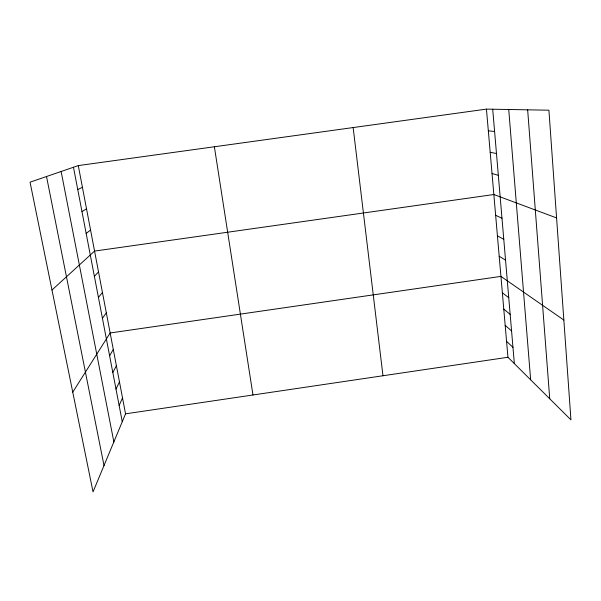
<?xml version="1.0" encoding="UTF-8"?>
<svg xmlns="http://www.w3.org/2000/svg" width="601" height="601" viewBox="0 0 601 601"><rect width="100%" height="100%" fill="white"/><g stroke="black" fill="none" stroke-linecap="round" stroke-linejoin="round"><path stroke-width="0.9" d="M78.288 165.591L125.549 413.834L93.035 491.881L30.05 182.178L78.288 165.591L486.449 109.119L548.916 110.193L570.95 419.866L507.943 357.264L486.449 109.119M119.141 405.472L122.529 397.937M115.993 389.065L119.471 381.905M112.815 372.507L116.391 365.739M109.615 355.8L113.288 349.429M72.759 392.16L110.156 332.977L500.933 276.392L563.851 320.055M102.425 318.297L106.324 312.828M98.421 297.427L102.44 292.462M94.38 276.325L98.526 271.885M51.986 290.028L94.56 251.083L493.849 194.521L556.586 217.93M86.153 233.421L90.563 230.055M81.976 211.605L86.514 208.795M77.747 189.548L82.42 187.309M125.549 413.834L507.943 357.264M488.328 130.815L494.608 131.499M490.191 152.278L496.479 153.533M492.031 173.516L498.334 175.327M495.645 215.316L501.978 218.201M497.433 235.885L503.773 239.296M499.191 256.244L505.546 260.165M502.361 292.837L508.739 297.66M503.773 309.147L510.159 314.368M505.178 325.321L511.571 330.933M506.56 341.36L512.969 347.348M46.517 176.514L104.011 465.535M61.129 171.488L113.859 441.9M73.472 167.243L122.258 421.744M214.377 146.757L252.968 394.977M353.148 127.562L382.972 375.745M492.707 109.224L514.351 363.628M508.731 109.502L530.653 379.824M527.655 109.833L549.735 398.786"/></g></svg>
